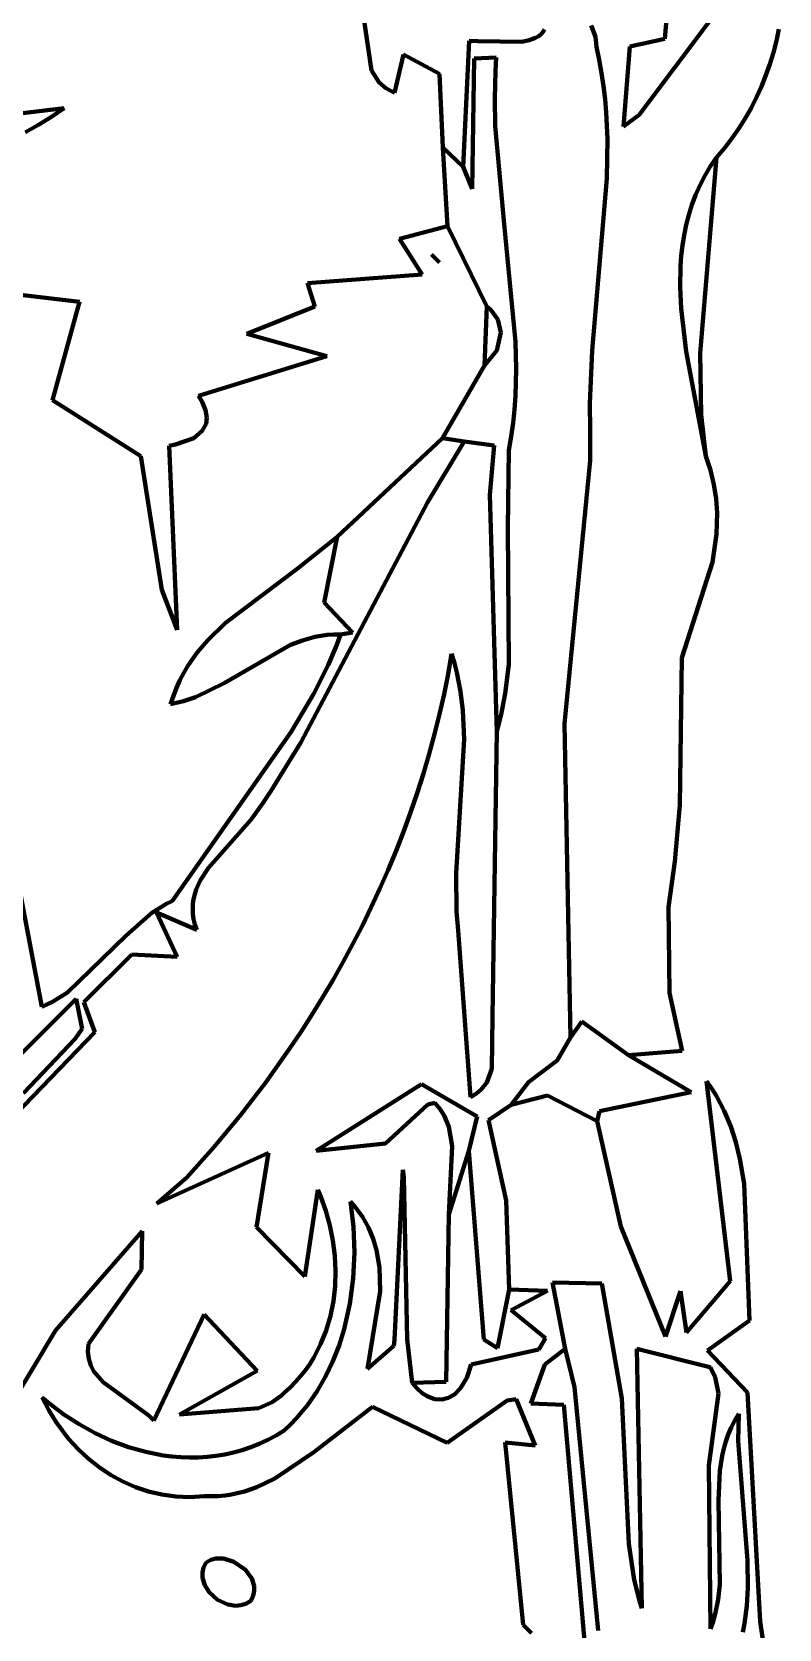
# Model space of a CAD drawing. Header units: millimetres. Extents: x 0 to 8.5, y 0 to 13.2.
# Drawn here: x 3.404 to 4.004, y 4.829 to 6.113 of the extents above; entities that cross this region are included whole.
import ezdxf

# ---------------------------------------------------------------- set-up
doc = ezdxf.new("R2010")
doc.units = ezdxf.units.MM
for name, color, linetype, lineweight in [('color#060606ff', 7, 'CONTINUOUS', 100), ('color#5c5c5cff', 7, 'CONTINUOUS', 100), ('color#aeaeaeff', 7, 'CONTINUOUS', 100), ('color#ffffffff', 7, 'CONTINUOUS', 100)]:
    doc.layers.add(name, color=color, linetype=linetype, lineweight=lineweight)

msp = doc.modelspace()

# ---------------------------------------------------------------- linework, layer by layer
at = {"layer": 'color#060606ff'}
for p, q in [((3.9285, 6.3025), (3.9125, 6.1071)), ((3.6767, 6.0816), (3.6706, 6.1235)), ((3.8918, 6.0461), (3.9501, 6.1238)), ((3.8127, 6.1106), (3.8107, 6.1091)), ((3.8144, 6.1124), (3.8127, 6.1106)), ((3.8158, 6.1145), (3.8144, 6.1124)), ((3.8566, 6.1086), (3.8533, 6.1177)), ((4.0041, 6.1148), (4.002, 6.1054)), ((3.7552, 6.1054), (3.7503, 6.0042)), ((3.7622, 6.1052), (3.7552, 6.1054)), ((3.7974, 6.1048), (3.7622, 6.1052)), ((3.8033, 6.106), (3.7974, 6.1048)), ((3.8085, 6.1078), (3.8033, 6.106)), ((3.8107, 6.1091), (3.8085, 6.1078)), ((3.8574, 6.1007), (3.8566, 6.1086)), ((3.8597, 6.0902), (3.8574, 6.1007)), ((3.8842, 6.101), (3.8793, 6.0366)), ((3.9125, 6.1071), (3.8842, 6.101)), ((4.002, 6.1054), (3.9996, 6.0961)), ((3.7024, 6.0945), (3.6951, 6.0637)), ((3.7313, 6.079), (3.7024, 6.0945)), ((3.8616, 6.0796), (3.8597, 6.0902)), ((3.9968, 6.0868), (3.9936, 6.0778)), ((3.9996, 6.0961), (3.9968, 6.0868)), ((3.6828, 6.0721), (3.6767, 6.0816)), ((3.6882, 6.0674), (3.6828, 6.0721)), ((3.7341, 6.0198), (3.7313, 6.079)), ((3.8632, 6.0691), (3.8616, 6.0796)), ((3.9936, 6.0778), (3.99, 6.0688)), ((3.6951, 6.0637), (3.6882, 6.0674)), ((3.8644, 6.0585), (3.8632, 6.0691)), ((3.8653, 6.0479), (3.8644, 6.0585)), ((3.9861, 6.0601), (3.9817, 6.0515)), ((3.99, 6.0688), (3.9861, 6.0601)), ((3.3686, 6.0441), (3.4299, 6.0513)), ((3.4299, 6.0513), (3.4197, 6.0445)), ((3.8662, 6.0268), (3.8653, 6.0479)), ((3.8793, 6.0366), (3.8918, 6.0461)), ((3.9817, 6.0515), (3.977, 6.0431)), ((3.4093, 6.038), (3.3987, 6.032)), ((3.4197, 6.0445), (3.4093, 6.038)), ((3.9719, 6.0349), (3.9663, 6.0269)), ((3.977, 6.0431), (3.9719, 6.0349)), ((3.7503, 6.0042), (3.7341, 6.0198)), ((3.8659, 5.9949), (3.8662, 6.0268)), ((3.9663, 6.0269), (3.9603, 6.0192)), ((3.9538, 6.0117), (3.9488, 6.0044)), ((3.9603, 6.0192), (3.9538, 6.0117)), ((3.854, 5.8565), (3.8659, 5.9949)), ((3.9444, 5.9969), (3.9405, 5.9893)), ((3.9488, 6.0044), (3.9444, 5.9969)), ((3.937, 5.9815), (3.9341, 5.9736)), ((3.9405, 5.9893), (3.937, 5.9815)), ((3.9341, 5.9736), (3.9316, 5.9657)), ((3.6992, 5.9463), (3.7379, 5.9566)), ((3.7379, 5.9566), (3.7694, 5.8921)), ((3.9295, 5.9576), (3.9278, 5.9494)), ((3.9316, 5.9657), (3.9295, 5.9576)), ((3.7174, 5.9178), (3.6992, 5.9463)), ((3.9278, 5.9494), (3.9265, 5.9411)), ((3.725, 5.9338), (3.7274, 5.9314)), ((3.7315, 5.9273), (3.725, 5.9338)), ((3.7274, 5.9314), (3.7315, 5.9273)), ((3.9256, 5.9328), (3.925, 5.9244)), ((3.9265, 5.9411), (3.9256, 5.9328)), ((3.6254, 5.9106), (3.7174, 5.9178)), ((3.925, 5.9244), (3.9247, 5.9074)), ((3.3132, 5.911), (3.4422, 5.8958)), ((3.6311, 5.892), (3.6254, 5.9106)), ((3.9247, 5.9074), (3.9254, 5.8903)), ((3.4422, 5.8958), (3.4205, 5.8166)), ((3.5766, 5.8699), (3.6311, 5.892)), ((3.7694, 5.8921), (3.7676, 5.8447)), ((3.9254, 5.8903), (3.9294, 5.8558)), ((3.6409, 5.8522), (3.5766, 5.8699)), ((3.8522, 5.814), (3.854, 5.8565)), ((3.9294, 5.8558), (3.9453, 5.7718)), ((3.5377, 5.8203), (3.6409, 5.8522)), ((3.7676, 5.8447), (3.7338, 5.7863)), ((3.4205, 5.8166), (3.4914, 5.7717)), ((3.5406, 5.8154), (3.5377, 5.8203)), ((3.5433, 5.8088), (3.5406, 5.8154)), ((3.5444, 5.8029), (3.5433, 5.8088)), ((3.5438, 5.7978), (3.5444, 5.8029)), ((3.8525, 5.7927), (3.8522, 5.814)), ((3.5339, 5.7863), (3.5408, 5.792)), ((3.5408, 5.792), (3.5438, 5.7978)), ((3.8524, 5.7681), (3.8525, 5.7927)), ((3.5142, 5.7801), (3.5193, 5.7811)), ((3.5207, 5.6322), (3.5142, 5.7801)), ((3.5193, 5.7811), (3.5339, 5.7863)), ((3.7338, 5.7863), (3.6491, 5.7069)), ((3.7217, 5.7344), (3.7513, 5.7836)), ((3.7513, 5.7836), (3.7754, 5.7803)), ((3.7754, 5.7803), (3.7717, 5.7407)), ((3.4914, 5.7717), (3.5083, 5.6644)), ((3.8317, 5.5565), (3.8524, 5.7681)), ((3.9453, 5.7718), (3.9491, 5.7604)), ((3.9491, 5.7604), (3.9518, 5.7489)), ((3.7717, 5.7407), (3.7774, 5.5502)), ((3.9518, 5.7489), (3.9535, 5.7375)), ((3.9535, 5.7375), (3.9543, 5.7261)), ((3.6199, 5.5415), (3.7217, 5.7344)), ((3.9543, 5.7261), (3.9538, 5.7091)), ((3.6491, 5.7069), (3.6181, 5.6819)), ((3.9538, 5.7091), (3.9506, 5.6866)), ((3.9506, 5.6866), (3.926, 5.6095)), ((3.6181, 5.6819), (3.5593, 5.6376)), ((3.5083, 5.6644), (3.5207, 5.6322)), ((3.5593, 5.6376), (3.5453, 5.6238)), ((3.5453, 5.6238), (3.5368, 5.6139)), ((3.6118, 5.62), (3.6213, 5.6236)), ((3.6213, 5.6236), (3.6311, 5.6264)), ((3.6311, 5.6264), (3.6412, 5.628)), ((3.6412, 5.628), (3.6465, 5.6284)), ((3.6465, 5.6284), (3.6519, 5.6284)), ((3.6519, 5.6284), (3.6488, 5.6201)), ((3.5368, 5.6139), (3.5329, 5.6086)), ((3.5584, 5.5894), (3.6118, 5.62)), ((3.6488, 5.6201), (3.6419, 5.6038)), ((3.7411, 5.6129), (3.7382, 5.5966)), ((3.7434, 5.6054), (3.7411, 5.6129)), ((3.926, 5.6095), (3.9244, 5.4911)), ((3.5259, 5.5975), (3.5228, 5.5916)), ((3.5293, 5.6032), (3.5259, 5.5975)), ((3.5329, 5.6086), (3.5293, 5.6032)), ((3.6419, 5.6038), (3.6301, 5.5803)), ((3.7382, 5.5966), (3.735, 5.5804)), ((3.7453, 5.5978), (3.7434, 5.6054)), ((3.7483, 5.5826), (3.7453, 5.5978)), ((3.52, 5.5854), (3.5176, 5.579)), ((3.5228, 5.5916), (3.52, 5.5854)), ((3.5353, 5.5781), (3.5584, 5.5894)), ((3.5176, 5.579), (3.5154, 5.5723)), ((3.5154, 5.5723), (3.5256, 5.5747)), ((3.5256, 5.5747), (3.5353, 5.5781)), ((3.6301, 5.5803), (3.6123, 5.5502)), ((3.735, 5.5804), (3.7314, 5.5643)), ((3.7502, 5.5673), (3.7483, 5.5826)), ((3.7314, 5.5643), (3.7274, 5.5483)), ((3.7512, 5.5444), (3.7502, 5.5673)), ((3.6123, 5.5502), (3.5166, 5.4142)), ((3.7274, 5.5483), (3.7231, 5.5324)), ((3.7774, 5.5502), (3.774, 5.3214)), ((3.8367, 5.3044), (3.8317, 5.5565)), ((3.5959, 5.5025), (3.6199, 5.5415)), ((3.7231, 5.5324), (3.7185, 5.5166)), ((3.7448, 5.4367), (3.7512, 5.5444)), ((3.7185, 5.5166), (3.7135, 5.5009)), ((3.5895, 5.4929), (3.5959, 5.5025)), ((3.7135, 5.5009), (3.7081, 5.4853)), ((3.58, 5.4798), (3.5895, 5.4929)), ((3.7081, 5.4853), (3.7025, 5.4699)), ((3.9244, 5.4911), (3.9203, 5.446)), ((3.5457, 5.441), (3.58, 5.4798)), ((3.7025, 5.4699), (3.6965, 5.4545)), ((3.6965, 5.4545), (3.6902, 5.4393)), ((3.9203, 5.446), (3.9152, 5.4092)), ((3.5359, 5.4234), (3.5391, 5.4306)), ((3.5391, 5.4306), (3.5457, 5.441)), ((3.6902, 5.4393), (3.6835, 5.4242)), ((3.745, 5.4058), (3.7448, 5.4367)), ((3.4118, 5.3291), (3.3933, 5.4266)), ((3.5338, 5.4158), (3.5347, 5.4196)), ((3.5347, 5.4196), (3.5359, 5.4234)), ((3.6835, 5.4242), (3.6766, 5.4093)), ((3.5004, 5.4046), (3.4793, 5.3863)), ((3.5123, 5.4121), (3.5004, 5.4046)), ((3.5207, 5.3693), (3.5041, 5.405)), ((3.5041, 5.405), (3.5363, 5.391)), ((3.5166, 5.4142), (3.5123, 5.4121)), ((3.5331, 5.408), (3.5333, 5.4119)), ((3.5333, 5.4039), (3.5331, 5.408)), ((3.5333, 5.4119), (3.5338, 5.4158)), ((3.5338, 5.3997), (3.5333, 5.4039)), ((3.6766, 5.4093), (3.6694, 5.3945)), ((3.7463, 5.3904), (3.745, 5.4058)), ((3.9152, 5.4092), (3.9162, 5.3405)), ((3.5348, 5.3954), (3.5338, 5.3997)), ((3.5363, 5.391), (3.5348, 5.3954)), ((3.6694, 5.3945), (3.6618, 5.3798)), ((3.4793, 5.3863), (3.4324, 5.3408)), ((3.6618, 5.3798), (3.654, 5.3653)), ((3.7562, 5.2566), (3.7463, 5.3904)), ((3.4457, 5.333), (3.4841, 5.3711)), ((3.4841, 5.3711), (3.5207, 5.3693)), ((3.654, 5.3653), (3.6459, 5.3509)), ((3.4324, 5.3408), (3.4205, 5.3332)), ((3.6459, 5.3509), (3.6375, 5.3367)), ((3.9162, 5.3405), (3.9264, 5.2938)), ((3.4205, 5.3332), (3.4118, 5.3291)), ((3.4545, 5.3087), (3.4457, 5.333)), ((3.6375, 5.3367), (3.6288, 5.3227)), ((3.6288, 5.3227), (3.6199, 5.3088)), ((3.774, 5.3214), (3.7735, 5.2793)), ((3.8456, 5.3175), (3.8367, 5.3044)), ((3.8832, 5.2903), (3.8456, 5.3175)), ((3.3836, 5.2351), (3.4545, 5.3087)), ((3.6199, 5.3088), (3.6107, 5.2951)), ((3.6107, 5.2951), (3.5916, 5.2682)), ((3.9264, 5.2938), (3.8832, 5.2903)), ((3.7735, 5.2793), (3.7693, 5.2683)), ((3.5916, 5.2682), (3.5714, 5.242)), ((3.6322, 5.2134), (3.7168, 5.2669)), ((3.7168, 5.2669), (3.7615, 5.2411)), ((3.7649, 5.2627), (3.761, 5.2594)), ((3.7693, 5.2683), (3.7649, 5.2627)), ((3.9458, 5.2695), (3.9498, 5.2637)), ((3.9648, 5.1086), (3.9458, 5.2695)), ((3.9498, 5.2637), (3.9536, 5.2578)), ((3.722, 5.2507), (3.6879, 5.2192)), ((3.7276, 5.2519), (3.722, 5.2507)), ((3.732, 5.2468), (3.7276, 5.2519)), ((3.761, 5.2594), (3.7562, 5.2566)), ((3.7706, 5.2382), (3.789, 5.2505)), ((3.789, 5.2505), (3.8181, 5.2578)), ((3.8181, 5.2578), (3.8581, 5.2372)), ((3.9536, 5.2578), (3.9569, 5.2518)), ((3.9569, 5.2518), (3.96, 5.2457)), ((3.5714, 5.242), (3.5504, 5.2166)), ((3.7354, 5.2413), (3.732, 5.2468)), ((3.7389, 5.2326), (3.7354, 5.2413)), ((3.7615, 5.2411), (3.755, 5.2134)), ((3.7849, 5.1734), (3.7706, 5.2382)), ((3.8581, 5.2372), (3.8771, 5.1527)), ((3.96, 5.2457), (3.9653, 5.2331)), ((3.7415, 5.2172), (3.7389, 5.2326)), ((3.9653, 5.2331), (3.9695, 5.2203)), ((3.5043, 5.171), (3.594, 5.2118)), ((3.5504, 5.2166), (3.5284, 5.192)), ((3.594, 5.2118), (3.5937, 5.2102)), ((3.6879, 5.2192), (3.6322, 5.2134)), ((3.739, 5.1622), (3.7415, 5.2172)), ((3.755, 5.2134), (3.739, 5.1622)), ((3.9695, 5.2203), (3.9727, 5.2071)), ((3.5937, 5.2102), (3.5844, 5.152)), ((3.9727, 5.2071), (3.9761, 5.187)), ((3.5284, 5.192), (3.5043, 5.171)), ((3.6952, 5.0615), (3.702, 5.1982)), ((3.702, 5.1982), (3.7028, 5.1923)), ((3.7028, 5.1923), (3.7053, 5.0622)), ((3.9761, 5.187), (3.9804, 5.077)), ((3.6232, 5.1125), (3.6336, 5.1821)), ((3.6336, 5.1821), (3.636, 5.1765)), ((3.636, 5.1765), (3.6401, 5.1651)), ((3.6622, 5.1523), (3.6599, 5.1727)), ((3.6599, 5.1727), (3.6634, 5.1686)), ((3.7874, 5.1021), (3.7849, 5.1734)), ((3.6401, 5.1651), (3.6434, 5.1533)), ((3.6634, 5.1686), (3.6666, 5.1645)), ((3.6666, 5.1645), (3.6695, 5.1603)), ((3.6695, 5.1603), (3.6743, 5.1517)), ((3.4925, 5.1489), (3.423, 5.0691)), ((3.4921, 5.1181), (3.4925, 5.1489)), ((3.5844, 5.152), (3.6232, 5.1125)), ((3.6434, 5.1533), (3.6458, 5.1413)), ((3.663, 5.1317), (3.6622, 5.1523)), ((3.6743, 5.1517), (3.678, 5.1428)), ((3.8771, 5.1527), (3.9129, 5.0643)), ((3.6458, 5.1413), (3.6473, 5.1291)), ((3.678, 5.1428), (3.6808, 5.1337)), ((3.6473, 5.1291), (3.6479, 5.1169)), ((3.662, 5.1109), (3.663, 5.1317)), ((3.6808, 5.1337), (3.6832, 5.1198)), ((3.4494, 5.0584), (3.4921, 5.1181)), ((3.6479, 5.1169), (3.6475, 5.1047)), ((3.6593, 5.0904), (3.662, 5.1109)), ((3.6832, 5.1198), (3.6837, 5.1007)), ((3.9299, 5.0675), (3.9648, 5.1086)), ((3.6475, 5.1047), (3.6461, 5.0926)), ((3.6837, 5.1007), (3.6736, 5.0382)), ((3.8182, 5.1008), (3.7874, 5.1021)), ((3.7889, 5.0854), (3.8182, 5.1008)), ((3.8221, 5.1077), (3.8323, 5.0542)), ((3.8619, 5.1069), (3.8221, 5.1077)), ((3.8778, 5.0144), (3.8619, 5.1069)), ((3.9129, 5.0643), (3.925, 5.1006)), ((3.925, 5.1006), (3.9299, 5.0675)), ((3.6461, 5.0926), (3.6437, 5.0807)), ((3.6548, 5.0702), (3.6593, 5.0904)), ((3.8166, 5.0628), (3.7889, 5.0854)), ((3.5424, 5.0818), (3.502, 4.9968)), ((3.585, 5.0366), (3.5424, 5.0818)), ((3.6437, 5.0807), (3.6403, 5.0691)), ((3.6507, 5.0571), (3.6548, 5.0702)), ((3.9804, 5.077), (3.9467, 5.0529)), ((3.423, 5.0691), (3.3847, 5.0049)), ((3.449, 5.0551), (3.4494, 5.0584)), ((3.6358, 5.058), (3.6303, 5.0473)), ((3.6403, 5.0691), (3.6358, 5.058)), ((3.6457, 5.0444), (3.6507, 5.0571)), ((3.6946, 5.0567), (3.6952, 5.0615)), ((3.7053, 5.0622), (3.7095, 5.0269)), ((3.8112, 5.0537), (3.8166, 5.0628)), ((3.4489, 5.0521), (3.449, 5.0551)), ((3.4496, 5.0463), (3.4489, 5.0521)), ((3.4512, 5.041), (3.4496, 5.0463)), ((3.6303, 5.0473), (3.6271, 5.0421)), ((3.6398, 5.0321), (3.6457, 5.0444)), ((3.6736, 5.0382), (3.6946, 5.0567)), ((3.7567, 5.0417), (3.8112, 5.0537)), ((3.8323, 5.0542), (3.8161, 5.0417)), ((3.9474, 5.0398), (3.89, 5.0544)), ((3.89, 5.0544), (3.8939, 4.846)), ((3.9467, 5.0529), (3.9789, 5.0191)), ((3.4538, 5.0362), (3.4512, 5.041)), ((3.4612, 5.0276), (3.4538, 5.0362)), ((3.5225, 5.0015), (3.585, 5.0366)), ((3.6198, 5.0324), (3.6158, 5.0277)), ((3.6236, 5.0372), (3.6198, 5.0324)), ((3.6271, 5.0421), (3.6236, 5.0372)), ((3.633, 5.0203), (3.6398, 5.0321)), ((3.7533, 5.031), (3.7567, 5.0417)), ((3.8161, 5.0417), (3.8047, 5.0104)), ((3.949, 5.0394), (3.9474, 5.0398)), ((3.9528, 5.0316), (3.949, 5.0394)), ((3.9556, 5.0183), (3.9528, 5.0316)), ((3.498, 5.0007), (3.4612, 5.0276)), ((3.6069, 5.0191), (3.6045, 5.0169)), ((3.6115, 5.0233), (3.6069, 5.0191)), ((3.6158, 5.0277), (3.6115, 5.0233)), ((3.6253, 5.0091), (3.633, 5.0203)), ((3.7095, 5.0269), (3.7135, 5.0224)), ((3.7135, 5.0224), (3.7175, 5.0188)), ((3.7175, 5.0188), (3.7215, 5.0162)), ((3.7438, 5.0179), (3.7483, 5.0226)), ((3.7483, 5.0226), (3.7533, 5.031)), ((3.9789, 5.0191), (3.9891, 4.8352)), ((3.4174, 5.005), (3.4123, 5.0151)), ((3.4123, 5.0151), (3.418, 5.0104)), ((3.418, 5.0104), (3.4297, 5.0016)), ((3.5861, 5.0065), (3.5225, 5.0015)), ((3.597, 5.0115), (3.5861, 5.0065)), ((3.6045, 5.0169), (3.597, 5.0115)), ((3.6165, 4.9985), (3.6253, 5.0091)), ((3.6776, 5.0078), (3.6304, 4.9714)), ((3.7375, 4.9788), (3.6776, 5.0078)), ((3.7215, 5.0162), (3.7274, 5.0139)), ((3.7274, 5.0139), (3.7332, 5.0135)), ((3.7332, 5.0135), (3.7387, 5.0149)), ((3.7858, 5.0127), (3.7375, 4.9788)), ((3.7387, 5.0149), (3.7438, 5.0179)), ((3.7929, 5.0138), (3.7858, 5.0127)), ((3.8081, 4.9767), (3.7929, 5.0138)), ((3.8047, 5.0104), (3.8312, 5.0093)), ((3.8312, 5.0093), (3.8498, 4.7983)), ((3.8836, 4.8975), (3.8778, 5.0144)), ((3.9478, 4.9605), (3.9556, 5.0183)), ((3.4233, 4.9954), (3.4174, 5.005)), ((3.4334, 4.9819), (3.4233, 4.9954)), ((3.4297, 5.0016), (3.442, 4.9937)), ((3.442, 4.9937), (3.4548, 4.9866)), ((3.502, 4.9968), (3.498, 5.0007)), ((3.6067, 4.9887), (3.6117, 4.9935)), ((3.6117, 4.9935), (3.6165, 4.9985)), ((3.9685, 4.9966), (3.9657, 4.9911)), ((3.9717, 5.002), (3.9685, 4.9966)), ((3.9712, 4.9805), (3.9717, 5.002)), ((3.441, 4.9737), (3.4334, 4.9819)), ((3.4548, 4.9866), (3.468, 4.9805)), ((3.468, 4.9805), (3.4816, 4.9754)), ((3.5866, 4.978), (3.5934, 4.9811)), ((3.5934, 4.9811), (3.6001, 4.9847)), ((3.6001, 4.9847), (3.6067, 4.9887)), ((3.9633, 4.9855), (3.9614, 4.9798)), ((3.9657, 4.9911), (3.9633, 4.9855)), ((3.9788, 4.8842), (3.9712, 4.9805)), ((3.4492, 4.9661), (3.441, 4.9737)), ((3.4816, 4.9754), (3.4954, 4.9715)), ((3.4954, 4.9715), (3.5094, 4.9687)), ((3.5094, 4.9687), (3.5164, 4.9678)), ((3.5164, 4.9678), (3.5235, 4.9672)), ((3.5377, 4.967), (3.5448, 4.9675)), ((3.5448, 4.9675), (3.5518, 4.9683)), ((3.5518, 4.9683), (3.5589, 4.9694)), ((3.5589, 4.9694), (3.5659, 4.971)), ((3.5659, 4.971), (3.5729, 4.9729)), ((3.5729, 4.9729), (3.5798, 4.9752)), ((3.5798, 4.9752), (3.5866, 4.978)), ((3.6304, 4.9714), (3.5991, 4.9501)), ((3.7986, 4.8324), (3.7842, 4.9791)), ((3.7842, 4.9791), (3.8081, 4.9767)), ((3.9584, 4.9683), (3.9566, 4.9565)), ((3.9597, 4.9741), (3.9584, 4.9683)), ((3.9614, 4.9798), (3.9597, 4.9741)), ((3.458, 4.9592), (3.4492, 4.9661)), ((3.4672, 4.953), (3.458, 4.9592)), ((3.5235, 4.9672), (3.5306, 4.9669)), ((3.5306, 4.9669), (3.5377, 4.967)), ((3.9491, 4.8293), (3.9478, 4.9605)), ((3.9566, 4.9565), (3.9556, 4.9324)), ((3.4769, 4.9477), (3.4672, 4.953)), ((3.4871, 4.9432), (3.4769, 4.9477)), ((3.4976, 4.9397), (3.4871, 4.9432)), ((3.5847, 4.9432), (3.5748, 4.9397)), ((3.5991, 4.9501), (3.5847, 4.9432)), ((3.5084, 4.9372), (3.4976, 4.9397)), ((3.5195, 4.9356), (3.5084, 4.9372)), ((3.5308, 4.9352), (3.5195, 4.9356)), ((3.5424, 4.936), (3.5308, 4.9352)), ((3.5481, 4.9358), (3.5424, 4.936)), ((3.5536, 4.9359), (3.5481, 4.9358)), ((3.5591, 4.9364), (3.5536, 4.9359)), ((3.5644, 4.9372), (3.5591, 4.9364)), ((3.5748, 4.9397), (3.5644, 4.9372)), ((3.9556, 4.9324), (3.9566, 4.8649)), ((3.8877, 4.8687), (3.8836, 4.8975)), ((3.9791, 4.8623), (3.9788, 4.8842)), ((3.8921, 4.8517), (3.8877, 4.8687)), ((3.9566, 4.8649), (3.9553, 4.8528)), ((3.9553, 4.8528), (3.9528, 4.841)), ((3.9782, 4.8478), (3.9791, 4.8623)), ((3.8939, 4.846), (3.8921, 4.8517)), ((3.9528, 4.841), (3.9512, 4.8351)), ((3.9764, 4.8336), (3.9782, 4.8478)), ((3.8053, 4.8257), (3.7986, 4.8324)), ((3.9512, 4.8351), (3.9491, 4.8293)), ((3.975, 4.8265), (3.9764, 4.8336)), ((3.9891, 4.8352), (3.9958, 4.7897))]:
    msp.add_line(p, q, dxfattribs=at)
at = {"layer": 'color#5c5c5cff'}
for p, q in [((3.7577, 5.9866), (3.7591, 6.0914)), ((3.7591, 6.0914), (3.777, 6.092)), ((3.777, 6.092), (3.7763, 6.081)), ((3.7763, 6.081), (3.7757, 6.0591)), ((3.7757, 6.0591), (3.7762, 6.0373)), ((3.7762, 6.0373), (3.7831, 5.9611)), ((3.7379, 5.9566), (3.7341, 6.0198)), ((3.7341, 6.0198), (3.7503, 6.0042)), ((3.9538, 6.0117), (3.9407, 5.8546)), ((3.9488, 6.0044), (3.9538, 6.0117)), ((3.7503, 6.0042), (3.7577, 5.9866)), ((3.9405, 5.9893), (3.9444, 5.9969)), ((3.9444, 5.9969), (3.9488, 6.0044)), ((3.9341, 5.9736), (3.937, 5.9815)), ((3.937, 5.9815), (3.9405, 5.9893)), ((3.9316, 5.9657), (3.9341, 5.9736)), ((3.7694, 5.8921), (3.7379, 5.9566)), ((3.7831, 5.9611), (3.7925, 5.8635)), ((3.9278, 5.9494), (3.9295, 5.9576)), ((3.9295, 5.9576), (3.9316, 5.9657)), ((3.9265, 5.9411), (3.9278, 5.9494)), ((3.925, 5.9244), (3.9256, 5.9328)), ((3.9256, 5.9328), (3.9265, 5.9411)), ((3.9247, 5.9074), (3.925, 5.9244)), ((3.9254, 5.8903), (3.9247, 5.9074)), ((3.7726, 5.8894), (3.7694, 5.8921)), ((3.7782, 5.8816), (3.7726, 5.8894)), ((3.7807, 5.871), (3.7782, 5.8816)), ((3.9294, 5.8558), (3.9254, 5.8903)), ((3.7775, 5.8567), (3.7807, 5.871)), ((3.7676, 5.8447), (3.7775, 5.8567)), ((3.7925, 5.8635), (3.7929, 5.8418)), ((3.9453, 5.7718), (3.9294, 5.8558)), ((3.9407, 5.8546), (3.9416, 5.8049)), ((3.7338, 5.7863), (3.7676, 5.8447)), ((3.7929, 5.8418), (3.7923, 5.8201)), ((3.7923, 5.8201), (3.7916, 5.8092)), ((3.7916, 5.8092), (3.7905, 5.7984)), ((3.9416, 5.8049), (3.9453, 5.7718)), ((3.7905, 5.7984), (3.789, 5.7875)), ((3.7513, 5.7836), (3.7338, 5.7863)), ((3.7754, 5.7803), (3.7513, 5.7836)), ((3.7717, 5.7407), (3.7754, 5.7803)), ((3.7872, 5.7766), (3.7863, 5.714)), ((3.789, 5.7875), (3.7872, 5.7766)), ((3.7774, 5.5502), (3.7717, 5.7407)), ((3.7863, 5.714), (3.787, 5.6042)), ((3.6181, 5.6819), (3.6491, 5.7069)), ((3.6491, 5.7069), (3.6386, 5.654)), ((3.5593, 5.6376), (3.6181, 5.6819)), ((3.6386, 5.654), (3.6614, 5.63)), ((3.5453, 5.6238), (3.5593, 5.6376)), ((3.5368, 5.6139), (3.5453, 5.6238)), ((3.6213, 5.6236), (3.6118, 5.62)), ((3.6311, 5.6264), (3.6213, 5.6236)), ((3.6412, 5.628), (3.6311, 5.6264)), ((3.6465, 5.6284), (3.6412, 5.628)), ((3.6519, 5.6284), (3.6465, 5.6284)), ((3.6614, 5.63), (3.6519, 5.6284)), ((3.5329, 5.6086), (3.5368, 5.6139)), ((3.6118, 5.62), (3.5584, 5.5894)), ((3.5228, 5.5916), (3.5259, 5.5975)), ((3.5259, 5.5975), (3.5293, 5.6032)), ((3.5293, 5.6032), (3.5329, 5.6086)), ((3.787, 5.6042), (3.7842, 5.581)), ((3.5176, 5.579), (3.52, 5.5854)), ((3.52, 5.5854), (3.5228, 5.5916)), ((3.5584, 5.5894), (3.5353, 5.5781)), ((3.5154, 5.5723), (3.5176, 5.579)), ((3.5256, 5.5747), (3.5154, 5.5723)), ((3.5353, 5.5781), (3.5256, 5.5747)), ((3.7842, 5.581), (3.7813, 5.5655)), ((3.7813, 5.5655), (3.7774, 5.5502)), ((3.3891, 5.2851), (3.4395, 5.3357)), ((3.4395, 5.3357), (3.4442, 5.3114)), ((3.4383, 5.3033), (3.3973, 5.2597)), ((3.4442, 5.3114), (3.4383, 5.3033))]:
    msp.add_line(p, q, dxfattribs=at)
at = {"layer": 'color#aeaeaeff'}
for p, q in [((3.725, 5.9338), (3.7315, 5.9273)), ((3.7274, 5.9314), (3.725, 5.9338)), ((3.7315, 5.9273), (3.7274, 5.9314)), ((3.7676, 5.8447), (3.7694, 5.8921)), ((3.7694, 5.8921), (3.7726, 5.8894)), ((3.7726, 5.8894), (3.7782, 5.8816)), ((3.7782, 5.8816), (3.7807, 5.871)), ((3.7807, 5.871), (3.7775, 5.8567)), ((3.7775, 5.8567), (3.7676, 5.8447)), ((3.8367, 5.3044), (3.8456, 5.3175)), ((3.8456, 5.3175), (3.8832, 5.2903)), ((3.826, 5.2859), (3.8367, 5.3044)), ((3.8832, 5.2903), (3.9336, 5.2606)), ((3.8028, 5.2687), (3.826, 5.2859)), ((3.789, 5.2505), (3.8028, 5.2687)), ((3.8181, 5.2578), (3.789, 5.2505)), ((3.8581, 5.2372), (3.8181, 5.2578)), ((3.9336, 5.2606), (3.8598, 5.2453)), ((3.8598, 5.2453), (3.8581, 5.2372)), ((3.739, 5.1622), (3.755, 5.2134)), ((3.755, 5.2134), (3.7669, 5.0618)), ((3.7366, 5.0277), (3.739, 5.1622)), ((3.778, 5.0548), (3.7874, 5.1021)), ((3.7874, 5.1021), (3.8182, 5.1008)), ((3.8182, 5.1008), (3.7889, 5.0854)), ((3.7889, 5.0854), (3.8166, 5.0628)), ((3.7669, 5.0618), (3.778, 5.0548)), ((3.8166, 5.0628), (3.8112, 5.0537)), ((3.8112, 5.0537), (3.7567, 5.0417)), ((3.8161, 5.0417), (3.8323, 5.0542)), ((3.8323, 5.0542), (3.8398, 5.0236)), ((3.7567, 5.0417), (3.7533, 5.031)), ((3.8047, 5.0104), (3.8161, 5.0417)), ((3.7095, 5.0269), (3.7366, 5.0277)), ((3.7135, 5.0224), (3.7095, 5.0269)), ((3.7175, 5.0188), (3.7135, 5.0224)), ((3.7215, 5.0162), (3.7175, 5.0188)), ((3.7483, 5.0226), (3.7438, 5.0179)), ((3.7533, 5.031), (3.7483, 5.0226)), ((3.8398, 5.0236), (3.8589, 4.828)), ((3.7274, 5.0139), (3.7215, 5.0162)), ((3.7332, 5.0135), (3.7274, 5.0139)), ((3.7387, 5.0149), (3.7332, 5.0135)), ((3.7438, 5.0179), (3.7387, 5.0149)), ((3.8312, 5.0093), (3.8047, 5.0104)), ((3.8498, 4.7983), (3.8312, 5.0093)), ((3.5409, 4.8745), (3.5419, 4.8786)), ((3.5419, 4.8786), (3.544, 4.8827)), ((3.544, 4.8827), (3.5476, 4.8847)), ((3.5476, 4.8847), (3.5516, 4.8858)), ((3.5516, 4.8858), (3.5578, 4.8857)), ((3.5578, 4.8857), (3.5662, 4.8831)), ((3.5662, 4.8831), (3.5754, 4.8767)), ((3.541, 4.8703), (3.5409, 4.8745)), ((3.5429, 4.8643), (3.541, 4.8703)), ((3.5754, 4.8767), (3.5805, 4.8697)), ((3.5805, 4.8697), (3.5824, 4.8639)), ((3.5464, 4.8588), (3.5429, 4.8643)), ((3.5531, 4.8527), (3.5464, 4.8588)), ((3.5612, 4.8489), (3.5531, 4.8527)), ((3.5797, 4.8518), (3.5759, 4.8495)), ((3.5818, 4.8558), (3.5797, 4.8518)), ((3.5826, 4.8598), (3.5818, 4.8558)), ((3.5824, 4.8639), (3.5826, 4.8598)), ((3.5676, 4.8478), (3.5612, 4.8489)), ((3.5719, 4.8482), (3.5676, 4.8478)), ((3.5759, 4.8495), (3.5719, 4.8482))]:
    msp.add_line(p, q, dxfattribs=at)
at = {"layer": 'color#ffffffff'}
for p, q in [((3.9125, 6.1071), (3.9285, 6.3025)), ((3.6706, 6.1235), (3.6767, 6.0816)), ((3.9501, 6.1238), (3.8918, 6.0461)), ((3.8107, 6.1091), (3.8127, 6.1106)), ((3.8127, 6.1106), (3.8144, 6.1124)), ((3.8144, 6.1124), (3.8158, 6.1145)), ((3.8533, 6.1177), (3.8566, 6.1086)), ((4.002, 6.1054), (4.0041, 6.1148)), ((3.7503, 6.0042), (3.7552, 6.1054)), ((3.7552, 6.1054), (3.7622, 6.1052)), ((3.7622, 6.1052), (3.7974, 6.1048)), ((3.7974, 6.1048), (3.8033, 6.106)), ((3.8033, 6.106), (3.8085, 6.1078)), ((3.8085, 6.1078), (3.8107, 6.1091)), ((3.8566, 6.1086), (3.8574, 6.1007)), ((3.8574, 6.1007), (3.8597, 6.0902)), ((3.8793, 6.0366), (3.8842, 6.101)), ((3.8842, 6.101), (3.9125, 6.1071)), ((3.9996, 6.0961), (4.002, 6.1054)), ((3.6951, 6.0637), (3.7024, 6.0945)), ((3.7024, 6.0945), (3.7313, 6.079)), ((3.7591, 6.0914), (3.7577, 5.9866)), ((3.777, 6.092), (3.7591, 6.0914)), ((3.7763, 6.081), (3.777, 6.092)), ((3.8597, 6.0902), (3.8616, 6.0796)), ((3.9936, 6.0778), (3.9968, 6.0868)), ((3.9968, 6.0868), (3.9996, 6.0961)), ((3.6767, 6.0816), (3.6828, 6.0721)), ((3.6828, 6.0721), (3.6882, 6.0674)), ((3.7313, 6.079), (3.7341, 6.0198)), ((3.7757, 6.0591), (3.7763, 6.081)), ((3.8616, 6.0796), (3.8632, 6.0691)), ((3.99, 6.0688), (3.9936, 6.0778)), ((3.6882, 6.0674), (3.6951, 6.0637)), ((3.7762, 6.0373), (3.7757, 6.0591)), ((3.8632, 6.0691), (3.8644, 6.0585)), ((3.8644, 6.0585), (3.8653, 6.0479)), ((3.9817, 6.0515), (3.9861, 6.0601)), ((3.9861, 6.0601), (3.99, 6.0688)), ((3.4299, 6.0513), (3.3686, 6.0441)), ((3.4197, 6.0445), (3.4299, 6.0513)), ((3.8653, 6.0479), (3.8662, 6.0268)), ((3.8918, 6.0461), (3.8793, 6.0366)), ((3.977, 6.0431), (3.9817, 6.0515)), ((3.3987, 6.032), (3.4093, 6.038)), ((3.4093, 6.038), (3.4197, 6.0445)), ((3.7831, 5.9611), (3.7762, 6.0373)), ((3.9663, 6.0269), (3.9719, 6.0349)), ((3.9719, 6.0349), (3.977, 6.0431)), ((3.7341, 6.0198), (3.7379, 5.9566)), ((3.8662, 6.0268), (3.8659, 5.9949)), ((3.9603, 6.0192), (3.9663, 6.0269)), ((3.9407, 5.8546), (3.9538, 6.0117)), ((3.9538, 6.0117), (3.9603, 6.0192)), ((3.7577, 5.9866), (3.7503, 6.0042)), ((3.8659, 5.9949), (3.854, 5.8565)), ((3.7379, 5.9566), (3.6992, 5.9463)), ((3.7925, 5.8635), (3.7831, 5.9611)), ((3.6992, 5.9463), (3.7174, 5.9178)), ((3.7174, 5.9178), (3.6254, 5.9106)), ((3.4422, 5.8958), (3.3132, 5.911)), ((3.6254, 5.9106), (3.6311, 5.892)), ((3.4205, 5.8166), (3.4422, 5.8958)), ((3.6311, 5.892), (3.5766, 5.8699)), ((3.5766, 5.8699), (3.6409, 5.8522)), ((3.7929, 5.8418), (3.7925, 5.8635)), ((3.854, 5.8565), (3.8522, 5.814)), ((3.9416, 5.8049), (3.9407, 5.8546)), ((3.6409, 5.8522), (3.5377, 5.8203)), ((3.7923, 5.8201), (3.7929, 5.8418)), ((3.4914, 5.7717), (3.4205, 5.8166)), ((3.5377, 5.8203), (3.5406, 5.8154)), ((3.5406, 5.8154), (3.5433, 5.8088)), ((3.7916, 5.8092), (3.7923, 5.8201)), ((3.5433, 5.8088), (3.5444, 5.8029)), ((3.5444, 5.8029), (3.5438, 5.7978)), ((3.7905, 5.7984), (3.7916, 5.8092)), ((3.8522, 5.814), (3.8525, 5.7927)), ((3.9453, 5.7718), (3.9416, 5.8049)), ((3.5408, 5.792), (3.5339, 5.7863)), ((3.5438, 5.7978), (3.5408, 5.792)), ((3.789, 5.7875), (3.7905, 5.7984)), ((3.8525, 5.7927), (3.8524, 5.7681)), ((3.5193, 5.7811), (3.5142, 5.7801)), ((3.5142, 5.7801), (3.5207, 5.6322)), ((3.5339, 5.7863), (3.5193, 5.7811)), ((3.6491, 5.7069), (3.7338, 5.7863)), ((3.7513, 5.7836), (3.7217, 5.7344)), ((3.7338, 5.7863), (3.7513, 5.7836)), ((3.7863, 5.714), (3.7872, 5.7766)), ((3.7872, 5.7766), (3.789, 5.7875)), ((3.5083, 5.6644), (3.4914, 5.7717)), ((3.8524, 5.7681), (3.8317, 5.5565)), ((3.9491, 5.7604), (3.9453, 5.7718)), ((3.9518, 5.7489), (3.9491, 5.7604)), ((3.9535, 5.7375), (3.9518, 5.7489)), ((3.9543, 5.7261), (3.9535, 5.7375)), ((3.7217, 5.7344), (3.6199, 5.5415)), ((3.9538, 5.7091), (3.9543, 5.7261)), ((3.787, 5.6042), (3.7863, 5.714)), ((3.6386, 5.654), (3.6491, 5.7069)), ((3.9506, 5.6866), (3.9538, 5.7091)), ((3.926, 5.6095), (3.9506, 5.6866)), ((3.5207, 5.6322), (3.5083, 5.6644)), ((3.6614, 5.63), (3.6386, 5.654)), ((3.6488, 5.6201), (3.6519, 5.6284)), ((3.6519, 5.6284), (3.6614, 5.63)), ((3.6419, 5.6038), (3.6488, 5.6201)), ((3.7382, 5.5966), (3.7411, 5.6129)), ((3.7411, 5.6129), (3.7434, 5.6054)), ((3.9244, 5.4911), (3.926, 5.6095)), ((3.6301, 5.5803), (3.6419, 5.6038)), ((3.735, 5.5804), (3.7382, 5.5966)), ((3.7434, 5.6054), (3.7453, 5.5978)), ((3.7453, 5.5978), (3.7483, 5.5826)), ((3.7842, 5.581), (3.787, 5.6042)), ((3.6123, 5.5502), (3.6301, 5.5803)), ((3.7314, 5.5643), (3.735, 5.5804)), ((3.7483, 5.5826), (3.7502, 5.5673)), ((3.7813, 5.5655), (3.7842, 5.581)), ((3.7274, 5.5483), (3.7314, 5.5643)), ((3.7502, 5.5673), (3.7512, 5.5444)), ((3.7774, 5.5502), (3.7813, 5.5655)), ((3.5166, 5.4142), (3.6123, 5.5502)), ((3.7231, 5.5324), (3.7274, 5.5483)), ((3.774, 5.3214), (3.7774, 5.5502)), ((3.8317, 5.5565), (3.8367, 5.3044)), ((3.6199, 5.5415), (3.5959, 5.5025)), ((3.7185, 5.5166), (3.7231, 5.5324)), ((3.7512, 5.5444), (3.7448, 5.4367)), ((3.7135, 5.5009), (3.7185, 5.5166)), ((3.5959, 5.5025), (3.5895, 5.4929)), ((3.7081, 5.4853), (3.7135, 5.5009)), ((3.5895, 5.4929), (3.58, 5.4798)), ((3.7025, 5.4699), (3.7081, 5.4853)), ((3.9203, 5.446), (3.9244, 5.4911)), ((3.58, 5.4798), (3.5457, 5.441)), ((3.6965, 5.4545), (3.7025, 5.4699)), ((3.6902, 5.4393), (3.6965, 5.4545)), ((3.9152, 5.4092), (3.9203, 5.446)), ((3.5391, 5.4306), (3.5359, 5.4234)), ((3.5457, 5.441), (3.5391, 5.4306)), ((3.6835, 5.4242), (3.6902, 5.4393)), ((3.7448, 5.4367), (3.745, 5.4058)), ((3.3933, 5.4266), (3.4118, 5.3291)), ((3.5347, 5.4196), (3.5338, 5.4158)), ((3.5359, 5.4234), (3.5347, 5.4196)), ((3.6766, 5.4093), (3.6835, 5.4242)), ((3.4793, 5.3863), (3.5004, 5.4046)), ((3.5004, 5.4046), (3.5123, 5.4121)), ((3.5363, 5.391), (3.5041, 5.405)), ((3.5041, 5.405), (3.5207, 5.3693)), ((3.5123, 5.4121), (3.5166, 5.4142)), ((3.5333, 5.4119), (3.5331, 5.408)), ((3.5331, 5.408), (3.5333, 5.4039)), ((3.5338, 5.4158), (3.5333, 5.4119)), ((3.5333, 5.4039), (3.5338, 5.3997)), ((3.6694, 5.3945), (3.6766, 5.4093)), ((3.745, 5.4058), (3.7463, 5.3904)), ((3.9162, 5.3405), (3.9152, 5.4092)), ((3.5338, 5.3997), (3.5348, 5.3954)), ((3.5348, 5.3954), (3.5363, 5.391)), ((3.6618, 5.3798), (3.6694, 5.3945)), ((3.4324, 5.3408), (3.4793, 5.3863)), ((3.654, 5.3653), (3.6618, 5.3798)), ((3.7463, 5.3904), (3.7562, 5.2566)), ((3.4841, 5.3711), (3.4457, 5.333)), ((3.5207, 5.3693), (3.4841, 5.3711)), ((3.6459, 5.3509), (3.654, 5.3653)), ((3.4205, 5.3332), (3.4324, 5.3408)), ((3.6375, 5.3367), (3.6459, 5.3509)), ((3.9264, 5.2938), (3.9162, 5.3405)), ((3.4395, 5.3357), (3.3891, 5.2851)), ((3.4118, 5.3291), (3.4205, 5.3332)), ((3.4442, 5.3114), (3.4395, 5.3357)), ((3.4457, 5.333), (3.4545, 5.3087)), ((3.6288, 5.3227), (3.6375, 5.3367)), ((3.6199, 5.3088), (3.6288, 5.3227)), ((3.7735, 5.2793), (3.774, 5.3214)), ((3.4545, 5.3087), (3.3836, 5.2351)), ((3.3973, 5.2597), (3.4383, 5.3033)), ((3.4383, 5.3033), (3.4442, 5.3114)), ((3.6107, 5.2951), (3.6199, 5.3088)), ((3.8367, 5.3044), (3.826, 5.2859)), ((3.5916, 5.2682), (3.6107, 5.2951)), ((3.8832, 5.2903), (3.9264, 5.2938)), ((3.9336, 5.2606), (3.8832, 5.2903)), ((3.7693, 5.2683), (3.7735, 5.2793)), ((3.826, 5.2859), (3.8028, 5.2687)), ((3.5714, 5.242), (3.5916, 5.2682)), ((3.7168, 5.2669), (3.6322, 5.2134)), ((3.7615, 5.2411), (3.7168, 5.2669)), ((3.761, 5.2594), (3.7649, 5.2627)), ((3.7649, 5.2627), (3.7693, 5.2683)), ((3.8028, 5.2687), (3.789, 5.2505)), ((3.9498, 5.2637), (3.9458, 5.2695)), ((3.9458, 5.2695), (3.9648, 5.1086)), ((3.9536, 5.2578), (3.9498, 5.2637)), ((3.6879, 5.2192), (3.722, 5.2507)), ((3.722, 5.2507), (3.7276, 5.2519)), ((3.7276, 5.2519), (3.732, 5.2468)), ((3.7562, 5.2566), (3.761, 5.2594)), ((3.789, 5.2505), (3.7706, 5.2382)), ((3.8598, 5.2453), (3.9336, 5.2606)), ((3.9569, 5.2518), (3.9536, 5.2578)), ((3.96, 5.2457), (3.9569, 5.2518)), ((3.5504, 5.2166), (3.5714, 5.242)), ((3.732, 5.2468), (3.7354, 5.2413)), ((3.7354, 5.2413), (3.7389, 5.2326)), ((3.755, 5.2134), (3.7615, 5.2411)), ((3.7706, 5.2382), (3.7849, 5.1734)), ((3.8581, 5.2372), (3.8598, 5.2453)), ((3.8771, 5.1527), (3.8581, 5.2372)), ((3.9653, 5.2331), (3.96, 5.2457)), ((3.7389, 5.2326), (3.7415, 5.2172)), ((3.9695, 5.2203), (3.9653, 5.2331)), ((3.594, 5.2118), (3.5043, 5.171)), ((3.5284, 5.192), (3.5504, 5.2166)), ((3.5937, 5.2102), (3.594, 5.2118)), ((3.6322, 5.2134), (3.6879, 5.2192)), ((3.7415, 5.2172), (3.739, 5.1622)), ((3.7669, 5.0618), (3.755, 5.2134)), ((3.9727, 5.2071), (3.9695, 5.2203)), ((3.5844, 5.152), (3.5937, 5.2102)), ((3.9761, 5.187), (3.9727, 5.2071)), ((3.5043, 5.171), (3.5284, 5.192)), ((3.702, 5.1982), (3.6952, 5.0615)), ((3.7028, 5.1923), (3.702, 5.1982)), ((3.7053, 5.0622), (3.7028, 5.1923)), ((3.9804, 5.077), (3.9761, 5.187)), ((3.6336, 5.1821), (3.6232, 5.1125)), ((3.636, 5.1765), (3.6336, 5.1821)), ((3.6401, 5.1651), (3.636, 5.1765)), ((3.6634, 5.1686), (3.6599, 5.1727)), ((3.6599, 5.1727), (3.6622, 5.1523)), ((3.7849, 5.1734), (3.7874, 5.1021)), ((3.6434, 5.1533), (3.6401, 5.1651)), ((3.6666, 5.1645), (3.6634, 5.1686)), ((3.6695, 5.1603), (3.6666, 5.1645)), ((3.6743, 5.1517), (3.6695, 5.1603)), ((3.739, 5.1622), (3.7366, 5.0277)), ((3.423, 5.0691), (3.4925, 5.1489)), ((3.4925, 5.1489), (3.4921, 5.1181)), ((3.6232, 5.1125), (3.5844, 5.152)), ((3.6458, 5.1413), (3.6434, 5.1533)), ((3.6622, 5.1523), (3.663, 5.1317)), ((3.678, 5.1428), (3.6743, 5.1517)), ((3.9129, 5.0643), (3.8771, 5.1527)), ((3.6473, 5.1291), (3.6458, 5.1413)), ((3.6808, 5.1337), (3.678, 5.1428)), ((3.6479, 5.1169), (3.6473, 5.1291)), ((3.663, 5.1317), (3.662, 5.1109)), ((3.6832, 5.1198), (3.6808, 5.1337)), ((3.4921, 5.1181), (3.4494, 5.0584)), ((3.6475, 5.1047), (3.6479, 5.1169)), ((3.662, 5.1109), (3.6593, 5.0904)), ((3.6837, 5.1007), (3.6832, 5.1198)), ((3.9648, 5.1086), (3.9299, 5.0675)), ((3.6461, 5.0926), (3.6475, 5.1047)), ((3.6736, 5.0382), (3.6837, 5.1007)), ((3.7874, 5.1021), (3.778, 5.0548)), ((3.8221, 5.1077), (3.8619, 5.1069)), ((3.8323, 5.0542), (3.8221, 5.1077)), ((3.8619, 5.1069), (3.8778, 5.0144)), ((3.925, 5.1006), (3.9129, 5.0643)), ((3.9299, 5.0675), (3.925, 5.1006)), ((3.6437, 5.0807), (3.6461, 5.0926)), ((3.6593, 5.0904), (3.6548, 5.0702)), ((3.502, 4.9968), (3.5424, 5.0818)), ((3.5424, 5.0818), (3.585, 5.0366)), ((3.6403, 5.0691), (3.6437, 5.0807)), ((3.6548, 5.0702), (3.6507, 5.0571)), ((3.9467, 5.0529), (3.9804, 5.077)), ((3.3847, 5.0049), (3.423, 5.0691)), ((3.4494, 5.0584), (3.449, 5.0551)), ((3.6303, 5.0473), (3.6358, 5.058)), ((3.6358, 5.058), (3.6403, 5.0691)), ((3.6507, 5.0571), (3.6457, 5.0444)), ((3.6952, 5.0615), (3.6946, 5.0567)), ((3.7095, 5.0269), (3.7053, 5.0622)), ((3.778, 5.0548), (3.7669, 5.0618)), ((3.449, 5.0551), (3.4489, 5.0521)), ((3.4489, 5.0521), (3.4496, 5.0463)), ((3.4496, 5.0463), (3.4512, 5.041)), ((3.6271, 5.0421), (3.6303, 5.0473)), ((3.6457, 5.0444), (3.6398, 5.0321)), ((3.6946, 5.0567), (3.6736, 5.0382)), ((3.8398, 5.0236), (3.8323, 5.0542)), ((3.8939, 4.846), (3.89, 5.0544)), ((3.89, 5.0544), (3.9474, 5.0398)), ((3.9789, 5.0191), (3.9467, 5.0529)), ((3.4512, 5.041), (3.4538, 5.0362)), ((3.4538, 5.0362), (3.4612, 5.0276)), ((3.585, 5.0366), (3.5225, 5.0015)), ((3.6158, 5.0277), (3.6198, 5.0324)), ((3.6198, 5.0324), (3.6236, 5.0372)), ((3.6236, 5.0372), (3.6271, 5.0421)), ((3.6398, 5.0321), (3.633, 5.0203)), ((3.9474, 5.0398), (3.949, 5.0394)), ((3.949, 5.0394), (3.9528, 5.0316)), ((3.9528, 5.0316), (3.9556, 5.0183)), ((3.4612, 5.0276), (3.498, 5.0007)), ((3.6045, 5.0169), (3.6069, 5.0191)), ((3.6069, 5.0191), (3.6115, 5.0233)), ((3.6115, 5.0233), (3.6158, 5.0277)), ((3.633, 5.0203), (3.6253, 5.0091)), ((3.7366, 5.0277), (3.7095, 5.0269)), ((3.8589, 4.828), (3.8398, 5.0236)), ((3.9891, 4.8352), (3.9789, 5.0191)), ((3.418, 5.0104), (3.4123, 5.0151)), ((3.4123, 5.0151), (3.4174, 5.005)), ((3.4297, 5.0016), (3.418, 5.0104)), ((3.5225, 5.0015), (3.5861, 5.0065)), ((3.5861, 5.0065), (3.597, 5.0115)), ((3.597, 5.0115), (3.6045, 5.0169)), ((3.6253, 5.0091), (3.6165, 4.9985)), ((3.6304, 4.9714), (3.6776, 5.0078)), ((3.6776, 5.0078), (3.7375, 4.9788)), ((3.7375, 4.9788), (3.7858, 5.0127)), ((3.7858, 5.0127), (3.7929, 5.0138)), ((3.7929, 5.0138), (3.8081, 4.9767)), ((3.8778, 5.0144), (3.8836, 4.8975)), ((3.9556, 5.0183), (3.9478, 4.9605)), ((3.4174, 5.005), (3.4233, 4.9954)), ((3.4233, 4.9954), (3.4334, 4.9819)), ((3.442, 4.9937), (3.4297, 5.0016)), ((3.4548, 4.9866), (3.442, 4.9937)), ((3.498, 5.0007), (3.502, 4.9968)), ((3.6117, 4.9935), (3.6067, 4.9887)), ((3.6165, 4.9985), (3.6117, 4.9935)), ((3.9657, 4.9911), (3.9685, 4.9966)), ((3.9685, 4.9966), (3.9717, 5.002)), ((3.9717, 5.002), (3.9712, 4.9805)), ((3.4334, 4.9819), (3.441, 4.9737)), ((3.468, 4.9805), (3.4548, 4.9866)), ((3.4816, 4.9754), (3.468, 4.9805)), ((3.5934, 4.9811), (3.5866, 4.978)), ((3.6001, 4.9847), (3.5934, 4.9811)), ((3.6067, 4.9887), (3.6001, 4.9847)), ((3.9614, 4.9798), (3.9633, 4.9855)), ((3.9633, 4.9855), (3.9657, 4.9911)), ((3.9712, 4.9805), (3.9788, 4.8842)), ((3.441, 4.9737), (3.4492, 4.9661)), ((3.4954, 4.9715), (3.4816, 4.9754)), ((3.5094, 4.9687), (3.4954, 4.9715)), ((3.5164, 4.9678), (3.5094, 4.9687)), ((3.5235, 4.9672), (3.5164, 4.9678)), ((3.5448, 4.9675), (3.5377, 4.967)), ((3.5518, 4.9683), (3.5448, 4.9675)), ((3.5589, 4.9694), (3.5518, 4.9683)), ((3.5659, 4.971), (3.5589, 4.9694)), ((3.5729, 4.9729), (3.5659, 4.971)), ((3.5798, 4.9752), (3.5729, 4.9729)), ((3.5866, 4.978), (3.5798, 4.9752)), ((3.5991, 4.9501), (3.6304, 4.9714)), ((3.8081, 4.9767), (3.7842, 4.9791)), ((3.7842, 4.9791), (3.7986, 4.8324)), ((3.9566, 4.9565), (3.9584, 4.9683)), ((3.9584, 4.9683), (3.9597, 4.9741)), ((3.9597, 4.9741), (3.9614, 4.9798)), ((3.4492, 4.9661), (3.458, 4.9592)), ((3.458, 4.9592), (3.4672, 4.953)), ((3.5306, 4.9669), (3.5235, 4.9672)), ((3.5377, 4.967), (3.5306, 4.9669)), ((3.9478, 4.9605), (3.9491, 4.8293)), ((3.9556, 4.9324), (3.9566, 4.9565)), ((3.4672, 4.953), (3.4769, 4.9477)), ((3.4769, 4.9477), (3.4871, 4.9432)), ((3.4871, 4.9432), (3.4976, 4.9397)), ((3.5748, 4.9397), (3.5847, 4.9432)), ((3.5847, 4.9432), (3.5991, 4.9501)), ((3.4976, 4.9397), (3.5084, 4.9372)), ((3.5084, 4.9372), (3.5195, 4.9356)), ((3.5195, 4.9356), (3.5308, 4.9352)), ((3.5308, 4.9352), (3.5424, 4.936)), ((3.5424, 4.936), (3.5481, 4.9358)), ((3.5481, 4.9358), (3.5536, 4.9359)), ((3.5536, 4.9359), (3.5591, 4.9364)), ((3.5591, 4.9364), (3.5644, 4.9372)), ((3.5644, 4.9372), (3.5748, 4.9397)), ((3.9566, 4.8649), (3.9556, 4.9324)), ((3.8836, 4.8975), (3.8877, 4.8687)), ((3.5419, 4.8786), (3.5409, 4.8745)), ((3.544, 4.8827), (3.5419, 4.8786)), ((3.5476, 4.8847), (3.544, 4.8827)), ((3.5516, 4.8858), (3.5476, 4.8847)), ((3.5578, 4.8857), (3.5516, 4.8858)), ((3.5662, 4.8831), (3.5578, 4.8857)), ((3.5754, 4.8767), (3.5662, 4.8831)), ((3.9788, 4.8842), (3.9791, 4.8623)), ((3.5409, 4.8745), (3.541, 4.8703)), ((3.541, 4.8703), (3.5429, 4.8643)), ((3.5805, 4.8697), (3.5754, 4.8767)), ((3.5824, 4.8639), (3.5805, 4.8697)), ((3.8877, 4.8687), (3.8921, 4.8517)), ((3.9553, 4.8528), (3.9566, 4.8649)), ((3.5429, 4.8643), (3.5464, 4.8588)), ((3.5464, 4.8588), (3.5531, 4.8527)), ((3.5531, 4.8527), (3.5612, 4.8489)), ((3.5759, 4.8495), (3.5797, 4.8518)), ((3.5797, 4.8518), (3.5818, 4.8558)), ((3.5818, 4.8558), (3.5826, 4.8598)), ((3.5826, 4.8598), (3.5824, 4.8639)), ((3.9528, 4.841), (3.9553, 4.8528)), ((3.9791, 4.8623), (3.9782, 4.8478)), ((3.5612, 4.8489), (3.5676, 4.8478)), ((3.5676, 4.8478), (3.5719, 4.8482)), ((3.5719, 4.8482), (3.5759, 4.8495)), ((3.8921, 4.8517), (3.8939, 4.846)), ((3.9512, 4.8351), (3.9528, 4.841)), ((3.9782, 4.8478), (3.9764, 4.8336)), ((3.7986, 4.8324), (3.8053, 4.8257)), ((3.9491, 4.8293), (3.9512, 4.8351)), ((3.9764, 4.8336), (3.975, 4.8265)), ((3.9958, 4.7897), (3.9891, 4.8352))]:
    msp.add_line(p, q, dxfattribs=at)

doc.saveas('drawing.dxf')
